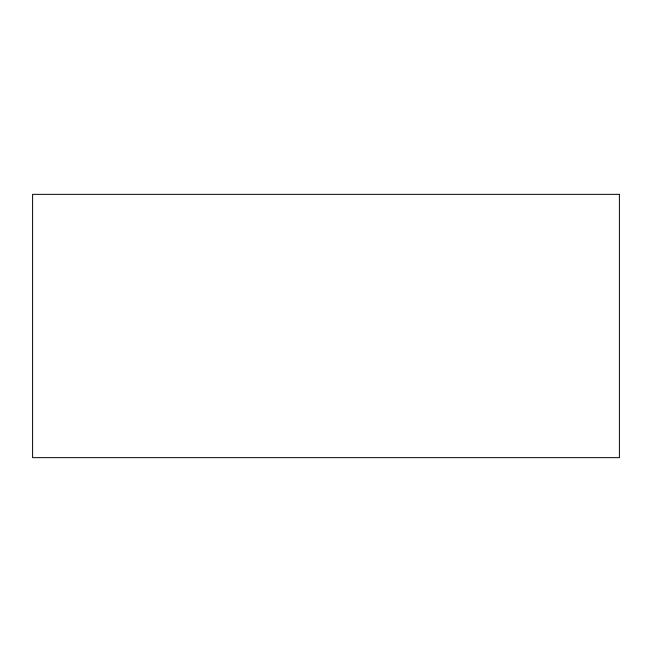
<?xml version="1.0" encoding="UTF-8"?>
<svg xmlns="http://www.w3.org/2000/svg" width="652" height="652" viewBox="0 0 652 652"><rect width="100%" height="100%" fill="white"/><g stroke="black" fill="none" stroke-linecap="round" stroke-linejoin="round"><path stroke-width="0.98" d="M619.4 194.345L32.6 194.345L32.6 457.655L619.4 457.655L619.4 194.345"/></g></svg>
